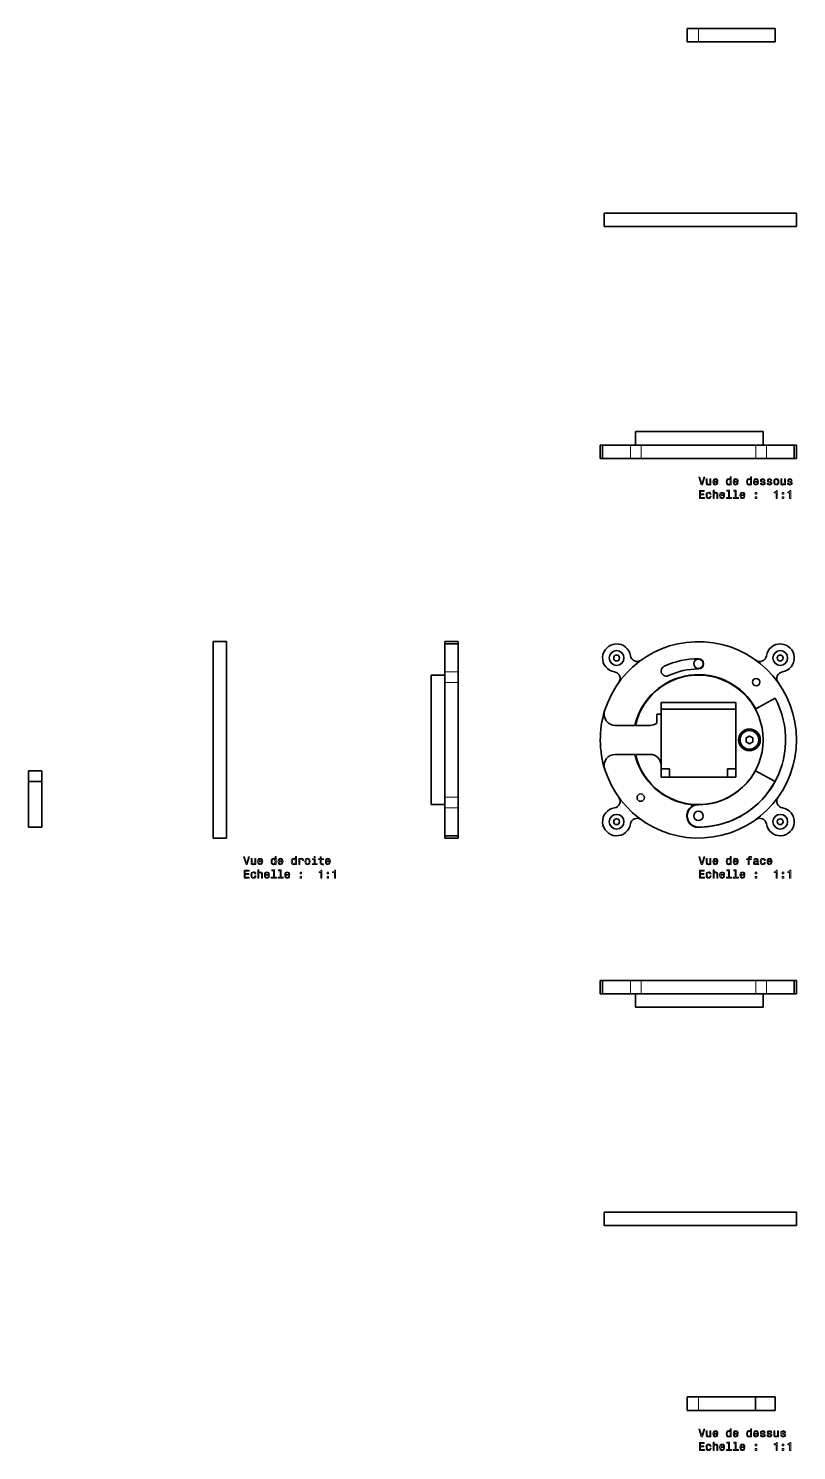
# Model space of a CAD drawing. Extents: x 294 to 980, y 102 to 739.
# Drawn here: x 294 to 638, y 102 to 739 of the extents above; entities that cross this region are included whole.
import ezdxf

# ---------------------------------------------------------------- set-up
doc = ezdxf.new("R2010")
doc.units = 0

msp = doc.modelspace()

# ---------------------------------------------------------------- linework, layer by layer
at = {"color": 7, "lineweight": 35, "ltscale": 0.125}
for p, q in [((594.5, 739.19), (589.5, 739.19)), ((594.5, 733.19), (589.5, 733.19)), ((589.5, 126.13), (594.5, 126.13)), ((589.5, 120.13), (594.5, 120.13))]:
    msp.add_line(p, q, dxfattribs=at)
at = {"color": 7, "lineweight": 35, "ltscale": 0.15}
for p, q in [((589.5, 733.19), (589.5, 739.19)), ((628.83, 733.19), (628.83, 739.19)), ((552.23, 650.43), (552.23, 656.43)), ((638.5, 650.43), (638.5, 656.43)), ((566.22, 552.58), (566.22, 558.58)), ((623.51, 552.58), (623.51, 558.58)), ((550.5, 546.58), (550.5, 552.58)), ((551.53, 552.58), (551.53, 546.58)), ((637.47, 552.58), (637.47, 546.58)), ((638.5, 546.58), (638.5, 552.58)), ((382.89, 464.5), (376.89, 464.5)), ((486.74, 464.5), (480.74, 464.5)), ((480.74, 463.47), (486.74, 463.47)), ((480.74, 449.51), (474.74, 449.51)), ((300.13, 406.63), (294.13, 406.63)), ((300.13, 401.86), (294.13, 401.86)), ((480.74, 391.49), (474.74, 391.49)), ((300.13, 381.44), (294.13, 381.44)), ((382.89, 376.5), (376.89, 376.5)), ((480.74, 377.53), (486.74, 377.53)), ((486.74, 376.5), (480.74, 376.5)), ((550.5, 312.74), (550.5, 306.74)), ((551.53, 306.74), (551.53, 312.74)), ((637.47, 306.74), (637.47, 312.74)), ((638.5, 312.74), (638.5, 306.74)), ((566.22, 306.74), (566.22, 300.74)), ((566.22, 306.74), (566.22, 300.74)), ((623.51, 306.74), (623.51, 300.74)), ((552.23, 208.89), (552.23, 202.89)), ((552.23, 208.89), (552.23, 202.89)), ((638.5, 208.89), (638.5, 202.89)), ((589.5, 126.13), (589.5, 120.13)), ((620.04, 126.13), (620.04, 120.13)), ((628.83, 126.13), (628.83, 120.13))]:
    msp.add_line(p, q, dxfattribs=at)
at = {"color": 7, "lineweight": 35}
for p, q in [((628.83, 739.19), (594.5, 739.19)), ((628.83, 733.19), (594.5, 733.19)), ((638.5, 656.43), (552.46, 656.43)), ((638.5, 650.43), (552.46, 650.43)), ((623.51, 558.58), (566.22, 558.58)), ((620.23, 552.58), (568.77, 552.58)), ((620.23, 546.58), (568.77, 546.58)), ((376.89, 464.5), (376.89, 420.5)), ((382.89, 464.5), (382.89, 420.5)), ((474.74, 449.51), (474.74, 420.5)), ((480.74, 449.51), (480.74, 420.5)), ((480.74, 446.23), (480.74, 420.5)), ((486.74, 446.23), (486.74, 420.5)), ((577.8, 437.2), (611.2, 437.2)), ((577.8, 434.2), (611.2, 434.2)), ((611.2, 403.8), (611.2, 437.2)), ((611.2, 407.5), (611.2, 434.2)), ((577.8, 432), (577.8, 409.01)), ((376.89, 420.5), (376.89, 376.5)), ((382.89, 420.5), (382.89, 376.5)), ((474.74, 420.5), (474.74, 391.49)), ((480.74, 420.5), (480.74, 394.77)), ((480.74, 420.5), (480.74, 391.49)), ((486.74, 420.5), (486.74, 394.77)), ((294.13, 401.86), (294.13, 381.44)), ((300.13, 401.86), (300.13, 381.44)), ((611.2, 403.8), (577.8, 403.8)), ((568.77, 312.74), (620.23, 312.74)), ((566.22, 306.74), (623.51, 306.74)), ((568.77, 306.74), (620.23, 306.74)), ((566.22, 300.74), (623.51, 300.74)), ((552.46, 208.89), (638.5, 208.89)), ((552.46, 202.89), (638.5, 202.89)), ((593.23, 202.89), (633.61, 202.89)), ((594.5, 126.13), (620.04, 126.13)), ((594.5, 120.13), (620.04, 120.13))]:
    msp.add_line(p, q, dxfattribs=at)
at = {"color": 7, "lineweight": 13, "ltscale": 0.15}
for p, q in [((594.5, 733.19), (594.5, 739.19)), ((552.46, 650.43), (552.46, 656.43)), ((564.05, 546.58), (564.05, 552.58)), ((568.77, 546.58), (568.77, 552.58)), ((620.23, 552.58), (620.23, 546.58)), ((624.95, 552.58), (624.95, 546.58)), ((486.74, 450.95), (480.74, 450.95)), ((486.74, 446.23), (480.74, 446.23)), ((486.74, 394.77), (480.74, 394.77)), ((486.74, 390.05), (480.74, 390.05)), ((564.05, 306.74), (564.05, 312.74)), ((568.77, 306.74), (568.77, 312.74)), ((620.23, 312.74), (620.23, 306.74)), ((624.95, 312.74), (624.95, 306.74)), ((552.46, 208.89), (552.46, 202.89)), ((594.5, 126.13), (594.5, 120.13))]:
    msp.add_line(p, q, dxfattribs=at)
at = {"color": 7, "lineweight": 35, "ltscale": 0.005557}
for p, q in [((552.46, 656.43), (552.23, 656.43)), ((552.46, 650.43), (552.23, 650.43)), ((552.23, 208.89), (552.46, 208.89)), ((552.23, 202.89), (552.46, 202.89))]:
    msp.add_line(p, q, dxfattribs=at)
at = {"color": 7, "lineweight": 35, "ltscale": 0.051671}
msp.add_line((591.37, 656.43), (589.3, 656.43), dxfattribs=at)
at = {"color": 7, "lineweight": 35, "ltscale": 0.004968}
msp.add_line((591.57, 656.43), (591.37, 656.43), dxfattribs=at)
at = {"color": 7, "lineweight": 35, "ltscale": 0.025726}
for p, q in [((551.53, 552.58), (550.5, 552.58)), ((486.74, 377.53), (486.74, 376.5)), ((637.47, 312.74), (638.5, 312.74))]:
    msp.add_line(p, q, dxfattribs=at)
at = {"color": 7, "lineweight": 35, "ltscale": 0.313062}
for p, q in [((564.05, 552.58), (551.53, 552.58)), ((637.47, 552.58), (624.95, 552.58)), ((551.53, 546.58), (564.05, 546.58)), ((624.95, 546.58), (637.47, 546.58)), ((480.74, 463.47), (480.74, 450.95)), ((486.74, 450.95), (486.74, 463.47)), ((480.74, 390.05), (480.74, 377.53)), ((486.74, 377.53), (486.74, 390.05)), ((564.05, 312.74), (551.53, 312.74)), ((637.47, 312.74), (624.95, 312.74)), ((551.53, 306.74), (564.05, 306.74)), ((624.95, 306.74), (637.47, 306.74))]:
    msp.add_line(p, q, dxfattribs=at)
at = {"color": 7, "lineweight": 35, "ltscale": 0.117937}
for p, q in [((568.77, 552.58), (564.05, 552.58)), ((624.95, 552.58), (620.23, 552.58)), ((568.77, 546.58), (564.05, 546.58)), ((624.95, 546.58), (620.23, 546.58)), ((480.74, 450.95), (480.74, 446.23)), ((486.74, 450.95), (486.74, 446.23)), ((480.74, 394.77), (480.74, 390.05)), ((486.74, 394.77), (486.74, 390.05)), ((564.05, 312.74), (568.77, 312.74)), ((620.23, 312.74), (624.95, 312.74)), ((564.05, 306.74), (568.77, 306.74)), ((620.23, 306.74), (624.95, 306.74))]:
    msp.add_line(p, q, dxfattribs=at)
at = {"color": 7, "lineweight": 35, "ltscale": 0.025702}
for p, q in [((638.5, 552.58), (637.47, 552.58)), ((638.5, 546.58), (637.47, 546.58)), ((480.74, 464.5), (480.74, 463.47)), ((486.74, 464.5), (486.74, 463.47)), ((550.5, 312.74), (551.53, 312.74)), ((550.5, 306.74), (551.53, 306.74))]:
    msp.add_line(p, q, dxfattribs=at)
at = {"color": 7, "lineweight": 35, "ltscale": 0.030038}
for p, q in [((551.7, 546.58), (550.5, 546.58)), ((480.74, 377.7), (480.74, 376.5)), ((637.3, 306.74), (638.5, 306.74))]:
    msp.add_line(p, q, dxfattribs=at)
at = {"color": 7, "lineweight": 35, "ltscale": 0.118097}
msp.add_line((376.89, 434.44), (376.89, 439.16), dxfattribs=at)
at = {"color": 7, "lineweight": 35, "ltscale": 0.13}
for p, q in [((577.8, 437.2), (577.8, 432)), ((577.8, 409), (577.8, 403.8))]:
    msp.add_line(p, q, dxfattribs=at)
at = {"color": 7, "lineweight": 35, "ltscale": 0.247501}
msp.add_line((620.17, 434.44), (628.87, 439.16), dxfattribs=at)
at = {"color": 7, "lineweight": 35, "ltscale": 0.219635}
for p, q in [((566.02, 427), (557.23, 427)), ((566.02, 414), (557.23, 414))]:
    msp.add_line(p, q, dxfattribs=at)
at = {"color": 7, "lineweight": 35, "ltscale": 0.164384}
for p, q in [((572.8, 427), (566.22, 427)), ((572.8, 414), (566.22, 414))]:
    msp.add_line(p, q, dxfattribs=at)
at = {"color": 7, "lineweight": 35, "ltscale": 0.05}
msp.add_line((575.8, 432), (577.8, 432), dxfattribs=at)
at = {"color": 7, "lineweight": 35, "ltscale": 0.1}
msp.add_line((575.8, 432), (575.8, 428), dxfattribs=at)
at = {"color": 7, "lineweight": 13, "ltscale": 0.041858}
for p, q in [((615.81, 421.34), (615.81, 419.66)), ((618.86, 421.42), (617.41, 422.26)), ((618.91, 419.66), (618.91, 421.34)), ((617.41, 418.74), (618.86, 419.58))]:
    msp.add_line(p, q, dxfattribs=at)
at = {"color": 7, "lineweight": 13, "ltscale": 0.001251}
for p, q in [((615.81, 421.34), (615.86, 421.34)), ((615.81, 419.66), (615.86, 419.66))]:
    msp.add_line(p, q, dxfattribs=at)
at = {"color": 7, "lineweight": 13, "ltscale": 0.041857}
for p, q in [((617.31, 422.26), (615.86, 421.42)), ((615.86, 419.58), (617.31, 418.74))]:
    msp.add_line(p, q, dxfattribs=at)
at = {"color": 7, "lineweight": 13, "ltscale": 0.001249}
msp.add_line((615.86, 421.42), (615.88, 421.38), dxfattribs=at)
at = {"color": 7, "lineweight": 35, "ltscale": 0.041858}
for p, q in [((615.86, 421.34), (615.86, 419.66)), ((617.33, 422.22), (615.88, 421.38)), ((618.83, 421.38), (617.38, 422.22)), ((618.86, 419.66), (618.86, 421.34)), ((615.88, 419.62), (617.33, 418.78)), ((617.38, 418.78), (618.83, 419.62))]:
    msp.add_line(p, q, dxfattribs=at)
at = {"color": 7, "lineweight": 13, "ltscale": 0.00125}
for p, q in [((617.31, 422.26), (617.33, 422.22)), ((617.41, 422.26), (617.38, 422.22)), ((618.86, 421.42), (618.83, 421.38)), ((618.91, 421.34), (618.86, 421.34)), ((615.86, 419.58), (615.88, 419.62)), ((617.31, 418.74), (617.33, 418.78)), ((617.41, 418.74), (617.38, 418.78)), ((618.86, 419.58), (618.83, 419.62)), ((618.91, 419.66), (618.86, 419.66))]:
    msp.add_line(p, q, dxfattribs=at)
at = {"color": 7, "lineweight": 13, "ltscale": 0.001138}
for p, q in [((618.83, 421.3), (618.83, 421.35)), ((615.88, 419.7), (615.88, 419.65))]:
    msp.add_line(p, q, dxfattribs=at)
at = {"color": 7, "lineweight": 35, "ltscale": 0.119289}
for p, q in [((294.13, 406.63), (294.13, 401.86)), ((300.13, 406.63), (300.13, 401.86))]:
    msp.add_line(p, q, dxfattribs=at)
at = {"color": 7, "lineweight": 35, "ltscale": 0.0925}
for p, q in [((581.5, 407.5), (577.8, 407.5)), ((581.5, 407.5), (581.5, 403.8)), ((611.2, 407.5), (607.5, 407.5)), ((607.5, 407.5), (607.5, 403.8))]:
    msp.add_line(p, q, dxfattribs=at)
at = {"color": 7, "lineweight": 35, "ltscale": 0.249999}
msp.add_line((620.04, 406.63), (628.83, 401.86), dxfattribs=at)
at = {"color": 7, "lineweight": 35, "ltscale": 0.000515747}
msp.add_line((376.89, 381.41), (376.89, 381.39), dxfattribs=at)
at = {"color": 7, "lineweight": 35, "ltscale": 0.219704}
for p, q in [((620.04, 126.13), (628.83, 126.13)), ((620.04, 120.13), (628.83, 120.13))]:
    msp.add_line(p, q, dxfattribs=at)
at = {"color": 7, "lineweight": 13}
for points in [[(596.9, 538.23), (596.02, 535.25), (595.12, 538.23), (594.64, 538.23), (595.77, 534.72), (596.27, 534.72), (597.37, 538.23)], [(600.1, 537.43), (599.65, 537.43), (599.65, 535.87), (599.6, 535.5), (599.46, 535.24), (599.23, 535.08), (598.93, 535.03), (598.7, 535.07), (598.54, 535.19), (598.46, 535.4), (598.44, 535.69), (598.44, 537.43), (597.99, 537.43), (597.99, 535.65), (598.01, 535.29), (598.11, 534.99), (598.4, 534.72), (598.87, 534.63), (599.12, 534.66), (599.34, 534.75), (599.52, 534.91), (599.67, 535.14), (599.67, 534.72), (600.1, 534.72)], [(601.43, 535.95), (603.21, 535.95), (603.21, 536.15), (603.13, 536.73), (602.91, 537.17), (602.56, 537.43), (602.09, 537.53), (601.63, 537.43), (601.28, 537.14), (601.05, 536.68), (600.97, 536.08), (601.05, 535.46), (601.27, 535), (601.62, 534.72), (602.07, 534.63), (602.47, 534.69), (602.79, 534.86), (603.03, 535.14), (603.16, 535.5), (602.73, 535.5), (602.63, 535.3), (602.5, 535.15), (602.13, 535.02), (601.84, 535.08), (601.63, 535.26), (601.48, 535.54), (601.43, 535.93)], [(601.43, 536.32), (601.49, 536.67), (601.63, 536.93), (601.83, 537.08), (602.11, 537.14), (602.37, 537.08), (602.58, 536.93), (602.71, 536.67), (602.75, 536.32)], [(608.78, 535.14), (608.78, 534.72), (609.23, 534.72), (609.23, 538.34), (608.79, 538.34), (608.79, 537.02), (608.45, 537.4), (608.24, 537.49), (608.01, 537.53), (607.58, 537.43), (607.24, 537.14), (607.03, 536.69), (606.95, 536.08), (607.03, 535.47), (607.24, 535.01), (607.58, 534.72), (608.01, 534.63), (608.24, 534.66), (608.45, 534.75)], [(608.08, 537.13), (608.37, 537.06), (608.6, 536.86), (608.73, 536.53), (608.78, 536.08), (608.73, 535.62), (608.6, 535.29), (608.37, 535.09), (608.08, 535.02), (607.8, 535.09), (607.59, 535.29), (607.45, 535.62), (607.41, 536.08), (607.45, 536.53), (607.59, 536.86), (607.8, 537.06)], [(610.54, 535.95), (612.32, 535.95), (612.32, 536.15), (612.24, 536.73), (612.02, 537.17), (611.67, 537.43), (611.2, 537.53), (610.74, 537.43), (610.39, 537.14), (610.16, 536.68), (610.08, 536.08), (610.15, 535.46), (610.38, 535), (610.73, 534.72), (611.18, 534.63), (611.58, 534.69), (611.9, 534.86), (612.14, 535.14), (612.27, 535.5), (611.83, 535.5), (611.74, 535.3), (611.61, 535.15), (611.24, 535.02), (610.95, 535.08), (610.73, 535.26), (610.59, 535.54), (610.54, 535.93)], [(610.54, 536.32), (610.6, 536.67), (610.73, 536.93), (610.94, 537.08), (611.21, 537.14), (611.48, 537.08), (611.69, 536.93), (611.81, 536.67), (611.86, 536.32)], [(617.89, 535.14), (617.89, 534.72), (618.33, 534.72), (618.33, 538.34), (617.9, 538.34), (617.9, 537.02), (617.56, 537.4), (617.35, 537.49), (617.11, 537.53), (616.69, 537.43), (616.35, 537.14), (616.14, 536.69), (616.06, 536.08), (616.14, 535.47), (616.35, 535.01), (616.69, 534.72), (617.11, 534.63), (617.35, 534.66), (617.56, 534.75)], [(617.19, 537.13), (617.48, 537.06), (617.7, 536.86), (617.84, 536.53), (617.89, 536.08), (617.84, 535.62), (617.7, 535.29), (617.48, 535.09), (617.19, 535.02), (616.91, 535.09), (616.7, 535.29), (616.56, 535.62), (616.51, 536.08), (616.56, 536.53), (616.7, 536.86), (616.91, 537.06)], [(619.65, 535.95), (621.43, 535.95), (621.43, 536.15), (621.35, 536.73), (621.13, 537.17), (620.78, 537.43), (620.31, 537.53), (619.85, 537.43), (619.49, 537.14), (619.27, 536.68), (619.19, 536.08), (619.26, 535.46), (619.49, 535), (619.84, 534.72), (620.29, 534.63), (620.68, 534.69), (621.01, 534.86), (621.24, 535.14), (621.38, 535.5), (620.94, 535.5), (620.85, 535.3), (620.72, 535.15), (620.35, 535.02), (620.06, 535.08), (619.84, 535.26), (619.7, 535.54), (619.65, 535.93)], [(619.65, 536.32), (619.71, 536.67), (619.84, 536.93), (620.05, 537.08), (620.32, 537.14), (620.59, 537.08), (620.8, 536.93), (620.92, 536.67), (620.97, 536.32)], [(623.62, 536.3), (623.2, 536.4), (622.88, 536.52), (622.77, 536.75), (622.8, 536.92), (622.91, 537.04), (623.08, 537.12), (623.33, 537.15), (623.56, 537.12), (623.75, 537.03), (623.87, 536.89), (623.92, 536.71), (624.36, 536.71), (624.36, 536.72), (624.28, 537.05), (624.07, 537.3), (623.75, 537.47), (623.33, 537.53), (622.9, 537.47), (622.59, 537.3), (622.39, 537.05), (622.33, 536.74), (622.37, 536.44), (622.52, 536.23), (622.75, 536.07), (623.09, 535.97), (623.58, 535.85), (623.88, 535.72), (623.96, 535.62), (623.99, 535.47), (623.95, 535.28), (623.83, 535.14), (623.63, 535.05), (623.37, 535.02), (623.09, 535.05), (622.89, 535.16), (622.75, 535.33), (622.7, 535.56), (622.27, 535.56), (622.34, 535.16), (622.55, 534.87), (622.87, 534.69), (623.33, 534.63), (623.8, 534.69), (624.15, 534.87), (624.36, 535.15), (624.44, 535.52), (624.38, 535.84), (624.22, 536.05), (623.97, 536.19)], [(626.66, 536.3), (626.23, 536.4), (625.91, 536.52), (625.81, 536.75), (625.84, 536.92), (625.94, 537.04), (626.12, 537.12), (626.36, 537.15), (626.6, 537.12), (626.79, 537.03), (626.91, 536.89), (626.96, 536.71), (627.39, 536.71), (627.39, 536.72), (627.32, 537.05), (627.11, 537.3), (626.79, 537.47), (626.36, 537.53), (625.93, 537.47), (625.62, 537.3), (625.43, 537.05), (625.36, 536.74), (625.41, 536.44), (625.55, 536.23), (625.78, 536.07), (626.12, 535.97), (626.62, 535.85), (626.92, 535.72), (627, 535.62), (627.03, 535.47), (626.98, 535.28), (626.86, 535.14), (626.67, 535.05), (626.4, 535.02), (626.13, 535.05), (625.92, 535.16), (625.79, 535.33), (625.73, 535.56), (625.3, 535.56), (625.37, 535.16), (625.58, 534.87), (625.91, 534.69), (626.36, 534.63), (626.84, 534.69), (627.19, 534.87), (627.4, 535.15), (627.47, 535.52), (627.42, 535.84), (627.26, 536.05), (627, 536.19)], [(628.24, 536.07), (628.32, 535.46), (628.55, 535), (628.92, 534.72), (629.41, 534.63), (629.9, 534.72), (630.27, 535), (630.5, 535.45), (630.59, 536.07), (630.5, 536.69), (630.27, 537.15), (629.9, 537.43), (629.41, 537.53), (628.92, 537.43), (628.55, 537.14), (628.32, 536.69)], [(628.69, 536.08), (628.74, 536.53), (628.88, 536.86), (629.11, 537.06), (629.41, 537.13), (629.72, 537.06), (629.94, 536.87), (630.09, 536.53), (630.14, 536.08), (630.09, 535.62), (629.94, 535.29), (629.72, 535.09), (629.41, 535.02), (629.11, 535.09), (628.88, 535.29), (628.74, 535.62)], [(633.49, 537.43), (633.05, 537.43), (633.05, 535.87), (633, 535.5), (632.85, 535.24), (632.63, 535.08), (632.33, 535.03), (632.09, 535.07), (631.94, 535.19), (631.86, 535.4), (631.84, 535.69), (631.84, 537.43), (631.39, 537.43), (631.39, 535.65), (631.41, 535.29), (631.5, 534.99), (631.79, 534.72), (632.26, 534.63), (632.52, 534.66), (632.73, 534.75), (632.92, 534.91), (633.07, 535.14), (633.07, 534.72), (633.49, 534.72)], [(635.77, 536.3), (635.34, 536.4), (635.02, 536.52), (634.92, 536.75), (634.95, 536.92), (635.05, 537.04), (635.22, 537.12), (635.47, 537.15), (635.71, 537.12), (635.89, 537.03), (636.02, 536.89), (636.07, 536.71), (636.5, 536.71), (636.5, 536.72), (636.42, 537.05), (636.22, 537.3), (635.89, 537.47), (635.47, 537.53), (635.04, 537.47), (634.73, 537.3), (634.53, 537.05), (634.47, 536.74), (634.52, 536.44), (634.66, 536.23), (634.89, 536.07), (635.23, 535.97), (635.72, 535.85), (636.03, 535.72), (636.11, 535.62), (636.14, 535.47), (636.09, 535.28), (635.97, 535.14), (635.77, 535.05), (635.51, 535.02), (635.23, 535.05), (635.03, 535.16), (634.9, 535.33), (634.84, 535.56), (634.41, 535.56), (634.48, 535.16), (634.69, 534.87), (635.02, 534.69), (635.47, 534.63), (635.95, 534.69), (636.29, 534.87), (636.51, 535.15), (636.58, 535.52), (636.53, 535.84), (636.37, 536.05), (636.11, 536.19)], [(594.96, 528.68), (597.18, 528.68), (597.18, 529.1), (595.42, 529.1), (595.42, 530.28), (596.99, 530.28), (596.99, 530.7), (595.42, 530.7), (595.42, 531.75), (597.14, 531.75), (597.14, 532.18), (594.96, 532.18)], [(599.73, 530.49), (600.17, 530.49), (600.08, 530.89), (599.87, 531.21), (599.53, 531.4), (599.09, 531.48), (598.61, 531.38), (598.24, 531.1), (598.01, 530.64), (597.92, 530.02), (598, 529.41), (598.23, 528.96), (598.59, 528.68), (599.07, 528.58), (599.51, 528.66), (599.85, 528.87), (600.08, 529.2), (600.18, 529.64), (599.76, 529.64), (599.68, 529.36), (599.54, 529.15), (599.34, 529.02), (599.09, 528.98), (598.78, 529.04), (598.56, 529.25), (598.42, 529.57), (598.38, 530.04), (598.42, 530.49), (598.56, 530.82), (598.79, 531.02), (599.09, 531.09), (599.35, 531.05), (599.55, 530.93), (599.68, 530.74)], [(601.05, 528.68), (601.49, 528.68), (601.49, 530.24), (601.54, 530.6), (601.68, 530.86), (601.91, 531.02), (602.21, 531.08), (602.45, 531.03), (602.6, 530.89), (602.68, 530.67), (602.71, 530.36), (602.71, 528.68), (603.15, 528.68), (603.15, 530.46), (603.13, 530.81), (603.04, 531.11), (602.74, 531.38), (602.28, 531.48), (602.02, 531.44), (601.81, 531.35), (601.63, 531.2), (601.49, 530.99), (601.49, 532.3), (601.05, 532.3)], [(604.47, 529.9), (606.25, 529.9), (606.25, 530.11), (606.17, 530.69), (605.95, 531.12), (605.6, 531.38), (605.13, 531.48), (604.67, 531.38), (604.31, 531.1), (604.09, 530.64), (604.01, 530.03), (604.08, 529.41), (604.31, 528.96), (604.66, 528.68), (605.11, 528.58), (605.5, 528.65), (605.83, 528.82), (606.06, 529.09), (606.2, 529.45), (605.76, 529.45), (605.67, 529.25), (605.54, 529.1), (605.17, 528.98), (604.88, 529.03), (604.66, 529.21), (604.52, 529.5), (604.47, 529.89)], [(604.47, 530.27), (604.53, 530.62), (604.66, 530.88), (604.87, 531.04), (605.14, 531.09), (605.41, 531.04), (605.62, 530.88), (605.74, 530.62), (605.79, 530.27)], [(608, 531.92), (608, 529.05), (607.09, 529.05), (607.09, 528.68), (609.35, 528.68), (609.35, 529.05), (608.44, 529.05), (608.44, 532.3), (607.3, 532.3), (607.3, 531.92)], [(611.04, 531.92), (611.04, 529.05), (610.12, 529.05), (610.12, 528.68), (612.39, 528.68), (612.39, 529.05), (611.48, 529.05), (611.48, 532.3), (610.34, 532.3), (610.34, 531.92)], [(613.58, 529.9), (615.35, 529.9), (615.36, 530.11), (615.28, 530.69), (615.06, 531.12), (614.7, 531.38), (614.23, 531.48), (613.78, 531.38), (613.42, 531.1), (613.2, 530.64), (613.11, 530.03), (613.19, 529.41), (613.42, 528.96), (613.77, 528.68), (614.22, 528.58), (614.61, 528.65), (614.94, 528.82), (615.17, 529.09), (615.31, 529.45), (614.87, 529.45), (614.78, 529.25), (614.65, 529.1), (614.27, 528.98), (613.99, 529.03), (613.77, 529.21), (613.63, 529.5), (613.58, 529.89)], [(613.58, 530.27), (613.63, 530.62), (613.77, 530.88), (613.98, 531.04), (614.25, 531.09), (614.52, 531.04), (614.72, 530.88), (614.85, 530.62), (614.89, 530.27)], [(619.96, 530.63), (620.65, 530.63), (620.65, 531.38), (619.96, 531.38)], [(619.96, 528.68), (620.65, 528.68), (620.65, 529.43), (619.96, 529.43)], [(629.32, 528.68), (629.78, 528.68), (629.78, 532.2), (629.44, 532.2), (629.35, 531.89), (629.17, 531.69), (628.89, 531.57), (628.51, 531.52), (628.51, 531.17), (629.32, 531.17)], [(632.1, 530.63), (632.8, 530.63), (632.8, 531.38), (632.1, 531.38)], [(632.1, 528.68), (632.8, 528.68), (632.8, 529.43), (632.1, 529.43)], [(635.4, 528.68), (635.85, 528.68), (635.85, 532.2), (635.51, 532.2), (635.42, 531.89), (635.24, 531.69), (634.96, 531.57), (634.58, 531.52), (634.58, 531.17), (635.4, 531.17)], [(392.83, 368.15), (391.95, 365.17), (391.05, 368.15), (390.57, 368.15), (391.7, 364.64), (392.2, 364.64), (393.31, 368.15)], [(396.03, 367.35), (395.59, 367.35), (395.59, 365.79), (395.54, 365.43), (395.39, 365.16), (395.16, 365), (394.87, 364.95), (394.63, 364.99), (394.48, 365.11), (394.39, 365.32), (394.37, 365.61), (394.37, 367.35), (393.93, 367.35), (393.93, 365.57), (393.94, 365.21), (394.04, 364.92), (394.33, 364.64), (394.8, 364.55), (395.05, 364.58), (395.27, 364.67), (395.46, 364.83), (395.61, 365.06), (395.61, 364.64), (396.03, 364.64)], [(397.37, 365.87), (399.14, 365.87), (399.15, 366.08), (399.07, 366.66), (398.85, 367.09), (398.49, 367.35), (398.02, 367.45), (397.56, 367.35), (397.21, 367.06), (396.98, 366.61), (396.9, 366), (396.98, 365.38), (397.21, 364.93), (397.55, 364.64), (398.01, 364.55), (398.4, 364.61), (398.72, 364.78), (398.96, 365.06), (399.1, 365.42), (398.66, 365.42), (398.57, 365.22), (398.44, 365.07), (398.06, 364.95), (397.78, 365), (397.56, 365.18), (397.42, 365.47), (397.37, 365.85)], [(397.37, 366.24), (397.42, 366.59), (397.56, 366.85), (397.77, 367), (398.04, 367.06), (398.31, 367), (398.51, 366.85), (398.64, 366.59), (398.68, 366.24)], [(404.72, 365.06), (404.72, 364.64), (405.16, 364.64), (405.16, 368.26), (404.72, 368.26), (404.72, 366.94), (404.38, 367.32), (404.18, 367.41), (403.94, 367.45), (403.51, 367.35), (403.18, 367.06), (402.96, 366.61), (402.88, 366), (402.96, 365.39), (403.18, 364.93), (403.51, 364.64), (403.94, 364.55), (404.18, 364.58), (404.39, 364.67)], [(404.01, 367.05), (404.31, 366.98), (404.53, 366.78), (404.66, 366.45), (404.71, 366), (404.66, 365.54), (404.53, 365.21), (404.31, 365.01), (404.01, 364.95), (403.74, 365.01), (403.53, 365.21), (403.38, 365.55), (403.34, 366), (403.38, 366.45), (403.53, 366.78), (403.74, 366.98)], [(406.48, 365.87), (408.25, 365.87), (408.26, 366.08), (408.18, 366.66), (407.95, 367.09), (407.6, 367.35), (407.13, 367.45), (406.67, 367.35), (406.32, 367.06), (406.09, 366.61), (406.01, 366), (406.09, 365.38), (406.31, 364.93), (406.66, 364.64), (407.12, 364.55), (407.51, 364.61), (407.83, 364.78), (408.07, 365.06), (408.21, 365.42), (407.77, 365.42), (407.68, 365.22), (407.54, 365.07), (407.17, 364.95), (406.88, 365), (406.67, 365.18), (406.53, 365.47), (406.48, 365.85)], [(406.48, 366.24), (406.53, 366.59), (406.67, 366.85), (406.87, 367), (407.15, 367.06), (407.41, 367), (407.62, 366.85), (407.75, 366.59), (407.79, 366.24)], [(413.82, 365.06), (413.82, 364.64), (414.27, 364.64), (414.27, 368.26), (413.83, 368.26), (413.83, 366.94), (413.49, 367.32), (413.28, 367.41), (413.05, 367.45), (412.62, 367.35), (412.29, 367.06), (412.07, 366.61), (411.99, 366), (412.07, 365.39), (412.29, 364.93), (412.62, 364.64), (413.05, 364.55), (413.28, 364.58), (413.5, 364.67)], [(413.12, 367.05), (413.41, 366.98), (413.64, 366.78), (413.77, 366.45), (413.82, 366), (413.77, 365.54), (413.64, 365.21), (413.41, 365.01), (413.12, 364.95), (412.85, 365.01), (412.63, 365.21), (412.49, 365.55), (412.45, 366), (412.49, 366.45), (412.63, 366.78), (412.85, 366.98)], [(415.36, 364.64), (415.81, 364.64), (415.81, 366.19), (415.85, 366.56), (415.99, 366.83), (416.21, 366.99), (416.51, 367.05), (416.73, 367.01), (416.89, 366.91), (417, 366.74), (417.03, 366.51), (417.48, 366.51), (417.42, 366.92), (417.25, 367.21), (416.98, 367.39), (416.6, 367.45), (416.34, 367.41), (416.12, 367.31), (415.92, 367.13), (415.77, 366.9), (415.77, 367.35), (415.36, 367.35)], [(418.1, 365.99), (418.18, 365.38), (418.41, 364.93), (418.78, 364.64), (419.28, 364.55), (419.76, 364.64), (420.13, 364.92), (420.36, 365.37), (420.45, 365.99), (420.36, 366.61), (420.13, 367.07), (419.76, 367.35), (419.28, 367.45), (418.78, 367.35), (418.41, 367.06), (418.18, 366.61)], [(418.55, 366), (418.6, 366.45), (418.74, 366.78), (418.97, 366.98), (419.28, 367.05), (419.58, 366.98), (419.8, 366.79), (419.95, 366.45), (420, 366), (419.95, 365.54), (419.8, 365.21), (419.58, 365.01), (419.28, 364.94), (418.97, 365.01), (418.74, 365.21), (418.6, 365.54)], [(422.62, 365.02), (422.62, 367.26), (421.48, 367.26), (421.48, 366.88), (422.18, 366.88), (422.18, 365.02), (421.27, 365.02), (421.27, 364.64), (423.54, 364.64), (423.54, 365.02)], [(422.64, 368.26), (422.17, 368.26), (422.17, 367.76), (422.64, 367.76)], [(424.9, 366.88), (424.9, 365.53), (424.93, 365.09), (425.07, 364.78), (425.35, 364.61), (425.83, 364.55), (426.36, 364.57), (426.36, 364.96), (425.97, 364.93), (425.62, 364.97), (425.44, 365.09), (425.36, 365.3), (425.34, 365.6), (425.34, 366.88), (426.36, 366.88), (426.36, 367.26), (425.34, 367.26), (425.34, 368.05), (424.9, 368.05), (424.9, 367.26), (424.13, 367.26), (424.13, 366.88)], [(427.73, 365.87), (429.5, 365.87), (429.51, 366.08), (429.43, 366.66), (429.21, 367.09), (428.85, 367.35), (428.38, 367.45), (427.92, 367.35), (427.57, 367.06), (427.34, 366.61), (427.26, 366), (427.34, 365.38), (427.57, 364.93), (427.91, 364.64), (428.37, 364.55), (428.76, 364.61), (429.08, 364.78), (429.32, 365.06), (429.46, 365.42), (429.02, 365.42), (428.93, 365.22), (428.8, 365.07), (428.42, 364.95), (428.14, 365), (427.92, 365.18), (427.78, 365.47), (427.73, 365.85)], [(427.73, 366.24), (427.78, 366.59), (427.92, 366.85), (428.13, 367), (428.4, 367.06), (428.67, 367), (428.87, 366.85), (429, 366.59), (429.04, 366.24)], [(596.9, 368.15), (596.02, 365.17), (595.12, 368.15), (594.64, 368.15), (595.77, 364.64), (596.27, 364.64), (597.37, 368.15)], [(600.1, 367.35), (599.65, 367.35), (599.65, 365.79), (599.6, 365.43), (599.46, 365.16), (599.23, 365), (598.93, 364.95), (598.7, 364.99), (598.54, 365.11), (598.46, 365.32), (598.44, 365.61), (598.44, 367.35), (597.99, 367.35), (597.99, 365.57), (598.01, 365.21), (598.11, 364.92), (598.4, 364.64), (598.87, 364.55), (599.12, 364.58), (599.34, 364.67), (599.52, 364.83), (599.67, 365.06), (599.67, 364.64), (600.1, 364.64)], [(601.43, 365.87), (603.21, 365.87), (603.21, 366.08), (603.13, 366.66), (602.91, 367.09), (602.56, 367.35), (602.09, 367.45), (601.63, 367.35), (601.28, 367.06), (601.05, 366.61), (600.97, 366), (601.05, 365.38), (601.27, 364.93), (601.62, 364.64), (602.07, 364.55), (602.47, 364.61), (602.79, 364.78), (603.03, 365.06), (603.16, 365.42), (602.73, 365.42), (602.63, 365.22), (602.5, 365.07), (602.13, 364.95), (601.84, 365), (601.63, 365.18), (601.48, 365.47), (601.43, 365.85)], [(601.43, 366.24), (601.49, 366.59), (601.63, 366.85), (601.83, 367), (602.11, 367.06), (602.37, 367), (602.58, 366.85), (602.71, 366.59), (602.75, 366.24)], [(608.78, 365.06), (608.78, 364.64), (609.23, 364.64), (609.23, 368.26), (608.79, 368.26), (608.79, 366.94), (608.45, 367.32), (608.24, 367.41), (608.01, 367.45), (607.58, 367.35), (607.24, 367.06), (607.03, 366.61), (606.95, 366), (607.03, 365.39), (607.24, 364.93), (607.58, 364.64), (608.01, 364.55), (608.24, 364.58), (608.45, 364.67)], [(608.08, 367.05), (608.37, 366.98), (608.6, 366.78), (608.73, 366.45), (608.78, 366), (608.73, 365.54), (608.6, 365.21), (608.37, 365.01), (608.08, 364.95), (607.8, 365.01), (607.59, 365.21), (607.45, 365.55), (607.41, 366), (607.45, 366.45), (607.59, 366.78), (607.8, 366.98)], [(610.54, 365.87), (612.32, 365.87), (612.32, 366.08), (612.24, 366.66), (612.02, 367.09), (611.67, 367.35), (611.2, 367.45), (610.74, 367.35), (610.39, 367.06), (610.16, 366.61), (610.08, 366), (610.15, 365.38), (610.38, 364.93), (610.73, 364.64), (611.18, 364.55), (611.58, 364.61), (611.9, 364.78), (612.14, 365.06), (612.27, 365.42), (611.83, 365.42), (611.74, 365.22), (611.61, 365.07), (611.24, 364.95), (610.95, 365), (610.73, 365.18), (610.59, 365.47), (610.54, 365.85)], [(610.54, 366.24), (610.6, 366.59), (610.73, 366.85), (610.94, 367), (611.21, 367.06), (611.48, 367), (611.69, 366.85), (611.81, 366.59), (611.86, 366.24)], [(616.84, 366.88), (616.84, 364.64), (617.29, 364.64), (617.29, 366.88), (618.29, 366.88), (618.29, 367.26), (617.29, 367.26), (617.29, 367.43), (617.32, 367.63), (617.44, 367.77), (617.63, 367.85), (617.92, 367.88), (618.29, 367.86), (618.29, 368.24), (617.81, 368.26), (617.38, 368.22), (617.08, 368.08), (616.9, 367.85), (616.84, 367.51), (616.84, 367.26), (616.03, 367.26), (616.03, 366.88)], [(620.87, 365), (620.87, 364.98), (620.9, 364.81), (620.97, 364.69), (621.29, 364.59), (621.54, 364.63), (621.54, 364.98), (621.43, 364.96), (621.29, 365.03), (621.26, 365.23), (621.26, 366.63), (621.2, 366.99), (621.03, 367.24), (620.72, 367.39), (620.29, 367.45), (619.86, 367.39), (619.55, 367.22), (619.35, 366.95), (619.29, 366.6), (619.29, 366.56), (619.69, 366.56), (619.72, 366.78), (619.83, 366.93), (620.01, 367.02), (620.27, 367.05), (620.52, 367.03), (620.69, 366.95), (620.8, 366.82), (620.84, 366.64), (620.82, 366.43), (620.73, 366.32), (620.53, 366.27), (620.15, 366.23), (619.72, 366.14), (619.41, 365.98), (619.23, 365.73), (619.18, 365.35), (619.23, 365.02), (619.38, 364.77), (619.64, 364.62), (619.98, 364.56), (620.45, 364.67)], [(620.82, 365.59), (620.76, 365.33), (620.6, 365.13), (620.36, 365), (620.06, 364.95), (619.87, 364.98), (619.73, 365.06), (619.65, 365.2), (619.62, 365.39), (619.64, 365.57), (619.72, 365.7), (620.04, 365.84), (620.45, 365.9), (620.82, 366.02)], [(624.02, 366.45), (624.46, 366.45), (624.37, 366.86), (624.15, 367.18), (623.82, 367.37), (623.38, 367.45), (622.89, 367.35), (622.53, 367.06), (622.29, 366.61), (622.21, 365.99), (622.29, 365.38), (622.52, 364.93), (622.87, 364.64), (623.36, 364.55), (623.8, 364.62), (624.13, 364.84), (624.37, 365.17), (624.47, 365.61), (624.04, 365.61), (623.97, 365.33), (623.83, 365.12), (623.62, 364.99), (623.38, 364.95), (623.07, 365.01), (622.85, 365.21), (622.71, 365.54), (622.67, 366.01), (622.71, 366.46), (622.85, 366.79), (623.08, 366.99), (623.38, 367.06), (623.64, 367.01), (623.84, 366.9), (623.97, 366.71)], [(625.72, 365.87), (627.5, 365.87), (627.5, 366.08), (627.42, 366.66), (627.2, 367.09), (626.85, 367.35), (626.38, 367.45), (625.92, 367.35), (625.57, 367.06), (625.34, 366.61), (625.26, 366), (625.33, 365.38), (625.56, 364.93), (625.91, 364.64), (626.36, 364.55), (626.76, 364.61), (627.08, 364.78), (627.32, 365.06), (627.45, 365.42), (627.01, 365.42), (626.92, 365.22), (626.79, 365.07), (626.42, 364.95), (626.13, 365), (625.91, 365.18), (625.77, 365.47), (625.72, 365.85)], [(625.72, 366.24), (625.78, 366.59), (625.91, 366.85), (626.12, 367), (626.39, 367.06), (626.66, 367), (626.87, 366.85), (626.99, 366.59), (627.04, 366.24)], [(390.89, 358.6), (393.11, 358.6), (393.11, 359.02), (391.36, 359.02), (391.36, 360.21), (392.92, 360.21), (392.92, 360.62), (391.36, 360.62), (391.36, 361.67), (393.07, 361.67), (393.07, 362.1), (390.89, 362.1)], [(395.67, 360.41), (396.11, 360.41), (396.02, 360.81), (395.8, 361.13), (395.46, 361.32), (395.02, 361.4), (394.54, 361.3), (394.17, 361.02), (393.94, 360.56), (393.86, 359.94), (393.93, 359.33), (394.16, 358.88), (394.52, 358.6), (395.01, 358.5), (395.44, 358.58), (395.78, 358.79), (396.01, 359.12), (396.11, 359.56), (395.69, 359.56), (395.61, 359.28), (395.47, 359.07), (395.27, 358.94), (395.02, 358.9), (394.71, 358.96), (394.49, 359.17), (394.36, 359.49), (394.31, 359.96), (394.36, 360.41), (394.5, 360.74), (394.72, 360.94), (395.02, 361.01), (395.28, 360.97), (395.48, 360.85), (395.61, 360.66)], [(396.98, 358.6), (397.42, 358.6), (397.42, 360.16), (397.47, 360.52), (397.61, 360.78), (397.84, 360.94), (398.14, 361), (398.39, 360.95), (398.54, 360.82), (398.61, 360.59), (398.64, 360.29), (398.64, 358.6), (399.08, 358.6), (399.08, 360.38), (399.06, 360.73), (398.97, 361.03), (398.67, 361.3), (398.21, 361.4), (397.96, 361.37), (397.74, 361.27), (397.56, 361.12), (397.42, 360.91), (397.42, 362.22), (396.98, 362.22)], [(400.4, 359.82), (402.18, 359.82), (402.18, 360.03), (402.1, 360.61), (401.88, 361.04), (401.53, 361.3), (401.06, 361.4), (400.6, 361.3), (400.25, 361.02), (400.02, 360.56), (399.94, 359.95), (400.02, 359.33), (400.24, 358.88), (400.59, 358.6), (401.04, 358.5), (401.44, 358.57), (401.76, 358.74), (402, 359.01), (402.13, 359.37), (401.69, 359.37), (401.6, 359.17), (401.47, 359.02), (401.1, 358.9), (400.81, 358.95), (400.6, 359.13), (400.45, 359.42), (400.4, 359.81)], [(400.4, 360.2), (400.46, 360.54), (400.6, 360.8), (400.8, 360.96), (401.07, 361.01), (401.34, 360.96), (401.55, 360.8), (401.67, 360.54), (401.72, 360.2)], [(403.93, 361.84), (403.93, 358.97), (403.02, 358.97), (403.02, 358.6), (405.29, 358.6), (405.29, 358.97), (404.38, 358.97), (404.38, 362.22), (403.24, 362.22), (403.24, 361.84)], [(406.97, 361.84), (406.97, 358.97), (406.06, 358.97), (406.06, 358.6), (408.32, 358.6), (408.32, 358.97), (407.41, 358.97), (407.41, 362.22), (406.27, 362.22), (406.27, 361.84)], [(409.51, 359.82), (411.29, 359.82), (411.29, 360.03), (411.21, 360.61), (410.99, 361.04), (410.64, 361.3), (410.17, 361.4), (409.71, 361.3), (409.36, 361.02), (409.13, 360.56), (409.05, 359.95), (409.12, 359.33), (409.35, 358.88), (409.7, 358.6), (410.15, 358.5), (410.55, 358.57), (410.87, 358.74), (411.11, 359.01), (411.24, 359.37), (410.8, 359.37), (410.71, 359.17), (410.58, 359.02), (410.21, 358.9), (409.92, 358.95), (409.7, 359.13), (409.56, 359.42), (409.51, 359.81)], [(409.51, 360.2), (409.57, 360.54), (409.7, 360.8), (409.91, 360.96), (410.18, 361.01), (410.45, 360.96), (410.66, 360.8), (410.78, 360.54), (410.83, 360.2)], [(415.89, 360.55), (416.59, 360.55), (416.59, 361.3), (415.89, 361.3)], [(415.89, 358.6), (416.59, 358.6), (416.59, 359.35), (415.89, 359.35)], [(425.26, 358.6), (425.72, 358.6), (425.72, 362.12), (425.37, 362.12), (425.28, 361.81), (425.1, 361.61), (424.82, 361.49), (424.44, 361.45), (424.44, 361.09), (425.26, 361.09)], [(428.04, 360.55), (428.73, 360.55), (428.73, 361.3), (428.04, 361.3)], [(428.04, 358.6), (428.73, 358.6), (428.73, 359.35), (428.04, 359.35)], [(431.33, 358.6), (431.79, 358.6), (431.79, 362.12), (431.44, 362.12), (431.35, 361.81), (431.17, 361.61), (430.89, 361.49), (430.51, 361.45), (430.51, 361.09), (431.33, 361.09)], [(594.96, 358.6), (597.18, 358.6), (597.18, 359.02), (595.42, 359.02), (595.42, 360.21), (596.99, 360.21), (596.99, 360.62), (595.42, 360.62), (595.42, 361.67), (597.14, 361.67), (597.14, 362.1), (594.96, 362.1)], [(599.73, 360.41), (600.17, 360.41), (600.08, 360.81), (599.87, 361.13), (599.53, 361.32), (599.09, 361.4), (598.61, 361.3), (598.24, 361.02), (598.01, 360.56), (597.92, 359.94), (598, 359.33), (598.23, 358.88), (598.59, 358.6), (599.07, 358.5), (599.51, 358.58), (599.85, 358.79), (600.08, 359.12), (600.18, 359.56), (599.76, 359.56), (599.68, 359.28), (599.54, 359.07), (599.34, 358.94), (599.09, 358.9), (598.78, 358.96), (598.56, 359.17), (598.42, 359.49), (598.38, 359.96), (598.42, 360.41), (598.56, 360.74), (598.79, 360.94), (599.09, 361.01), (599.35, 360.97), (599.55, 360.85), (599.68, 360.66)], [(601.05, 358.6), (601.49, 358.6), (601.49, 360.16), (601.54, 360.52), (601.68, 360.78), (601.91, 360.94), (602.21, 361), (602.45, 360.95), (602.6, 360.82), (602.68, 360.59), (602.71, 360.29), (602.71, 358.6), (603.15, 358.6), (603.15, 360.38), (603.13, 360.73), (603.04, 361.03), (602.74, 361.3), (602.28, 361.4), (602.02, 361.37), (601.81, 361.27), (601.63, 361.12), (601.49, 360.91), (601.49, 362.22), (601.05, 362.22)], [(604.47, 359.82), (606.25, 359.82), (606.25, 360.03), (606.17, 360.61), (605.95, 361.04), (605.6, 361.3), (605.13, 361.4), (604.67, 361.3), (604.31, 361.02), (604.09, 360.56), (604.01, 359.95), (604.08, 359.33), (604.31, 358.88), (604.66, 358.6), (605.11, 358.5), (605.5, 358.57), (605.83, 358.74), (606.06, 359.01), (606.2, 359.37), (605.76, 359.37), (605.67, 359.17), (605.54, 359.02), (605.17, 358.9), (604.88, 358.95), (604.66, 359.13), (604.52, 359.42), (604.47, 359.81)], [(604.47, 360.2), (604.53, 360.54), (604.66, 360.8), (604.87, 360.96), (605.14, 361.01), (605.41, 360.96), (605.62, 360.8), (605.74, 360.54), (605.79, 360.2)], [(608, 361.84), (608, 358.97), (607.09, 358.97), (607.09, 358.6), (609.35, 358.6), (609.35, 358.97), (608.44, 358.97), (608.44, 362.22), (607.3, 362.22), (607.3, 361.84)], [(611.04, 361.84), (611.04, 358.97), (610.12, 358.97), (610.12, 358.6), (612.39, 358.6), (612.39, 358.97), (611.48, 358.97), (611.48, 362.22), (610.34, 362.22), (610.34, 361.84)], [(613.58, 359.82), (615.35, 359.82), (615.36, 360.03), (615.28, 360.61), (615.06, 361.04), (614.7, 361.3), (614.23, 361.4), (613.78, 361.3), (613.42, 361.02), (613.2, 360.56), (613.11, 359.95), (613.19, 359.33), (613.42, 358.88), (613.77, 358.6), (614.22, 358.5), (614.61, 358.57), (614.94, 358.74), (615.17, 359.01), (615.31, 359.37), (614.87, 359.37), (614.78, 359.17), (614.65, 359.02), (614.27, 358.9), (613.99, 358.95), (613.77, 359.13), (613.63, 359.42), (613.58, 359.81)], [(613.58, 360.2), (613.63, 360.54), (613.77, 360.8), (613.98, 360.96), (614.25, 361.01), (614.52, 360.96), (614.72, 360.8), (614.85, 360.54), (614.89, 360.2)], [(619.96, 360.55), (620.65, 360.55), (620.65, 361.3), (619.96, 361.3)], [(619.96, 358.6), (620.65, 358.6), (620.65, 359.35), (619.96, 359.35)], [(629.32, 358.6), (629.78, 358.6), (629.78, 362.12), (629.44, 362.12), (629.35, 361.81), (629.17, 361.61), (628.89, 361.49), (628.51, 361.45), (628.51, 361.09), (629.32, 361.09)], [(632.1, 360.55), (632.8, 360.55), (632.8, 361.3), (632.1, 361.3)], [(632.1, 358.6), (632.8, 358.6), (632.8, 359.35), (632.1, 359.35)], [(635.4, 358.6), (635.85, 358.6), (635.85, 362.12), (635.51, 362.12), (635.42, 361.81), (635.24, 361.61), (634.96, 361.49), (634.58, 361.45), (634.58, 361.09), (635.4, 361.09)], [(596.9, 111.78), (596.02, 108.8), (595.12, 111.78), (594.64, 111.78), (595.77, 108.27), (596.27, 108.27), (597.37, 111.78)], [(600.1, 110.98), (599.65, 110.98), (599.65, 109.42), (599.6, 109.05), (599.46, 108.79), (599.23, 108.63), (598.93, 108.58), (598.7, 108.62), (598.54, 108.74), (598.46, 108.95), (598.44, 109.24), (598.44, 110.98), (597.99, 110.98), (597.99, 109.2), (598.01, 108.84), (598.11, 108.54), (598.4, 108.27), (598.87, 108.18), (599.12, 108.21), (599.34, 108.3), (599.52, 108.46), (599.67, 108.68), (599.67, 108.27), (600.1, 108.27)], [(601.43, 109.5), (603.21, 109.5), (603.21, 109.7), (603.13, 110.28), (602.91, 110.72), (602.56, 110.98), (602.09, 111.08), (601.63, 110.97), (601.28, 110.69), (601.05, 110.23), (600.97, 109.63), (601.05, 109.01), (601.27, 108.55), (601.62, 108.27), (602.07, 108.18), (602.47, 108.24), (602.79, 108.41), (603.03, 108.68), (603.16, 109.05), (602.73, 109.05), (602.63, 108.85), (602.5, 108.69), (602.13, 108.57), (601.84, 108.63), (601.63, 108.81), (601.48, 109.09), (601.43, 109.48)], [(601.43, 109.87), (601.49, 110.22), (601.63, 110.48), (601.83, 110.63), (602.11, 110.69), (602.37, 110.63), (602.58, 110.48), (602.71, 110.22), (602.75, 109.87)], [(608.78, 108.69), (608.78, 108.27), (609.23, 108.27), (609.23, 111.89), (608.79, 111.89), (608.79, 110.57), (608.45, 110.95), (608.24, 111.04), (608.01, 111.08), (607.58, 110.97), (607.24, 110.69), (607.03, 110.24), (606.95, 109.63), (607.03, 109.02), (607.24, 108.56), (607.58, 108.27), (608.01, 108.18), (608.24, 108.21), (608.45, 108.3)], [(608.08, 110.68), (608.37, 110.61), (608.6, 110.41), (608.73, 110.08), (608.78, 109.63), (608.73, 109.17), (608.6, 108.84), (608.37, 108.64), (608.08, 108.57), (607.8, 108.64), (607.59, 108.84), (607.45, 109.17), (607.41, 109.63), (607.45, 110.08), (607.59, 110.4), (607.8, 110.61)], [(610.54, 109.5), (612.32, 109.5), (612.32, 109.7), (612.24, 110.28), (612.02, 110.72), (611.67, 110.98), (611.2, 111.08), (610.74, 110.97), (610.39, 110.69), (610.16, 110.23), (610.08, 109.63), (610.15, 109.01), (610.38, 108.55), (610.73, 108.27), (611.18, 108.18), (611.58, 108.24), (611.9, 108.41), (612.14, 108.68), (612.27, 109.05), (611.83, 109.05), (611.74, 108.85), (611.61, 108.69), (611.24, 108.57), (610.95, 108.63), (610.73, 108.81), (610.59, 109.09), (610.54, 109.48)], [(610.54, 109.87), (610.6, 110.22), (610.73, 110.48), (610.94, 110.63), (611.21, 110.69), (611.48, 110.63), (611.69, 110.48), (611.81, 110.22), (611.86, 109.87)], [(617.89, 108.69), (617.89, 108.27), (618.33, 108.27), (618.33, 111.89), (617.9, 111.89), (617.9, 110.57), (617.56, 110.95), (617.35, 111.04), (617.11, 111.08), (616.69, 110.97), (616.35, 110.69), (616.14, 110.24), (616.06, 109.63), (616.14, 109.02), (616.35, 108.56), (616.69, 108.27), (617.11, 108.18), (617.35, 108.21), (617.56, 108.3)], [(617.19, 110.68), (617.48, 110.61), (617.7, 110.41), (617.84, 110.08), (617.89, 109.63), (617.84, 109.17), (617.7, 108.84), (617.48, 108.64), (617.19, 108.57), (616.91, 108.64), (616.7, 108.84), (616.56, 109.17), (616.51, 109.63), (616.56, 110.08), (616.7, 110.4), (616.91, 110.61)], [(619.65, 109.5), (621.43, 109.5), (621.43, 109.7), (621.35, 110.28), (621.13, 110.72), (620.78, 110.98), (620.31, 111.08), (619.85, 110.97), (619.49, 110.69), (619.27, 110.23), (619.19, 109.63), (619.26, 109.01), (619.49, 108.55), (619.84, 108.27), (620.29, 108.18), (620.68, 108.24), (621.01, 108.41), (621.24, 108.68), (621.38, 109.05), (620.94, 109.05), (620.85, 108.85), (620.72, 108.69), (620.35, 108.57), (620.06, 108.63), (619.84, 108.81), (619.7, 109.09), (619.65, 109.48)], [(619.65, 109.87), (619.71, 110.22), (619.84, 110.48), (620.05, 110.63), (620.32, 110.69), (620.59, 110.63), (620.8, 110.48), (620.92, 110.22), (620.97, 109.87)], [(623.62, 109.85), (623.2, 109.95), (622.88, 110.07), (622.77, 110.3), (622.8, 110.47), (622.91, 110.59), (623.08, 110.67), (623.33, 110.7), (623.56, 110.67), (623.75, 110.58), (623.87, 110.44), (623.92, 110.26), (624.36, 110.26), (624.36, 110.27), (624.28, 110.6), (624.07, 110.85), (623.75, 111.01), (623.33, 111.08), (622.9, 111.01), (622.59, 110.85), (622.39, 110.6), (622.33, 110.29), (622.37, 109.99), (622.52, 109.77), (622.75, 109.62), (623.09, 109.52), (623.58, 109.4), (623.88, 109.27), (623.96, 109.17), (623.99, 109.02), (623.95, 108.83), (623.83, 108.69), (623.63, 108.6), (623.37, 108.57), (623.09, 108.6), (622.89, 108.7), (622.75, 108.88), (622.7, 109.11), (622.27, 109.11), (622.34, 108.71), (622.55, 108.42), (622.87, 108.24), (623.33, 108.18), (623.8, 108.24), (624.15, 108.42), (624.36, 108.7), (624.44, 109.07), (624.38, 109.39), (624.22, 109.6), (623.97, 109.74)], [(626.66, 109.85), (626.23, 109.95), (625.91, 110.07), (625.81, 110.3), (625.84, 110.47), (625.94, 110.59), (626.12, 110.67), (626.36, 110.7), (626.6, 110.67), (626.79, 110.58), (626.91, 110.44), (626.96, 110.26), (627.39, 110.26), (627.39, 110.27), (627.32, 110.6), (627.11, 110.85), (626.79, 111.01), (626.36, 111.08), (625.93, 111.01), (625.62, 110.85), (625.43, 110.6), (625.36, 110.29), (625.41, 109.99), (625.55, 109.77), (625.78, 109.62), (626.12, 109.52), (626.62, 109.4), (626.92, 109.27), (627, 109.17), (627.03, 109.02), (626.98, 108.83), (626.86, 108.69), (626.67, 108.6), (626.4, 108.57), (626.13, 108.6), (625.92, 108.7), (625.79, 108.88), (625.73, 109.11), (625.3, 109.11), (625.37, 108.71), (625.58, 108.42), (625.91, 108.24), (626.36, 108.18), (626.84, 108.24), (627.19, 108.42), (627.4, 108.7), (627.47, 109.07), (627.42, 109.39), (627.26, 109.6), (627, 109.74)], [(630.46, 110.98), (630.01, 110.98), (630.01, 109.42), (629.96, 109.05), (629.82, 108.79), (629.59, 108.63), (629.29, 108.58), (629.06, 108.62), (628.9, 108.74), (628.82, 108.95), (628.8, 109.24), (628.8, 110.98), (628.36, 110.98), (628.36, 109.2), (628.37, 108.84), (628.47, 108.54), (628.76, 108.27), (629.23, 108.18), (629.48, 108.21), (629.7, 108.3), (629.88, 108.46), (630.03, 108.68), (630.03, 108.27), (630.46, 108.27)], [(632.73, 109.85), (632.3, 109.95), (631.99, 110.07), (631.88, 110.3), (631.91, 110.47), (632.02, 110.59), (632.19, 110.67), (632.44, 110.7), (632.67, 110.67), (632.86, 110.58), (632.98, 110.44), (633.03, 110.26), (633.46, 110.26), (633.46, 110.27), (633.39, 110.6), (633.18, 110.85), (632.86, 111.01), (632.44, 111.08), (632.01, 111.01), (631.69, 110.85), (631.5, 110.6), (631.44, 110.29), (631.48, 109.99), (631.62, 109.77), (631.86, 109.62), (632.19, 109.52), (632.69, 109.4), (632.99, 109.27), (633.07, 109.17), (633.1, 109.02), (633.06, 108.83), (632.93, 108.69), (632.74, 108.6), (632.48, 108.57), (632.2, 108.6), (632, 108.7), (631.86, 108.88), (631.8, 109.11), (631.38, 109.11), (631.45, 108.71), (631.65, 108.42), (631.98, 108.24), (632.44, 108.18), (632.91, 108.24), (633.26, 108.42), (633.47, 108.7), (633.54, 109.07), (633.49, 109.39), (633.33, 109.6), (633.08, 109.74)], [(594.96, 102.22), (597.18, 102.22), (597.18, 102.65), (595.42, 102.65), (595.42, 103.83), (596.99, 103.83), (596.99, 104.25), (595.42, 104.25), (595.42, 105.3), (597.14, 105.3), (597.14, 105.72), (594.96, 105.72)], [(599.73, 104.03), (600.17, 104.03), (600.08, 104.44), (599.87, 104.76), (599.53, 104.95), (599.09, 105.03), (598.61, 104.93), (598.24, 104.65), (598.01, 104.19), (597.92, 103.57), (598, 102.96), (598.23, 102.51), (598.59, 102.22), (599.07, 102.13), (599.51, 102.2), (599.85, 102.42), (600.08, 102.75), (600.18, 103.19), (599.76, 103.19), (599.68, 102.91), (599.54, 102.7), (599.34, 102.57), (599.09, 102.53), (598.78, 102.59), (598.56, 102.79), (598.42, 103.12), (598.38, 103.59), (598.42, 104.04), (598.56, 104.37), (598.79, 104.57), (599.09, 104.64), (599.35, 104.59), (599.55, 104.48), (599.68, 104.29)], [(601.05, 102.22), (601.49, 102.22), (601.49, 103.79), (601.54, 104.15), (601.68, 104.41), (601.91, 104.57), (602.21, 104.63), (602.45, 104.58), (602.6, 104.44), (602.68, 104.22), (602.71, 103.91), (602.71, 102.22), (603.15, 102.22), (603.15, 104), (603.13, 104.36), (603.04, 104.66), (602.74, 104.93), (602.28, 105.03), (602.02, 104.99), (601.81, 104.9), (601.63, 104.75), (601.49, 104.54), (601.49, 105.85), (601.05, 105.85)], [(604.47, 103.45), (606.25, 103.45), (606.25, 103.66), (606.17, 104.24), (605.95, 104.67), (605.6, 104.93), (605.13, 105.03), (604.67, 104.93), (604.31, 104.65), (604.09, 104.19), (604.01, 103.58), (604.08, 102.96), (604.31, 102.51), (604.66, 102.22), (605.11, 102.13), (605.5, 102.19), (605.83, 102.37), (606.06, 102.64), (606.2, 103), (605.76, 103), (605.67, 102.8), (605.54, 102.65), (605.17, 102.53), (604.88, 102.58), (604.66, 102.76), (604.52, 103.05), (604.47, 103.43)], [(604.47, 103.82), (604.53, 104.17), (604.66, 104.43), (604.87, 104.58), (605.14, 104.64), (605.41, 104.58), (605.62, 104.43), (605.74, 104.17), (605.79, 103.82)], [(608, 105.47), (608, 102.6), (607.09, 102.6), (607.09, 102.22), (609.35, 102.22), (609.35, 102.6), (608.44, 102.6), (608.44, 105.85), (607.3, 105.85), (607.3, 105.47)], [(611.04, 105.47), (611.04, 102.6), (610.12, 102.6), (610.12, 102.22), (612.39, 102.22), (612.39, 102.6), (611.48, 102.6), (611.48, 105.85), (610.34, 105.85), (610.34, 105.47)], [(613.58, 103.45), (615.35, 103.45), (615.36, 103.66), (615.28, 104.24), (615.06, 104.67), (614.7, 104.93), (614.23, 105.03), (613.78, 104.93), (613.42, 104.65), (613.2, 104.19), (613.11, 103.58), (613.19, 102.96), (613.42, 102.51), (613.77, 102.22), (614.22, 102.13), (614.61, 102.19), (614.94, 102.37), (615.17, 102.64), (615.31, 103), (614.87, 103), (614.78, 102.8), (614.65, 102.65), (614.27, 102.53), (613.99, 102.58), (613.77, 102.76), (613.63, 103.05), (613.58, 103.43)], [(613.58, 103.82), (613.63, 104.17), (613.77, 104.43), (613.98, 104.58), (614.25, 104.64), (614.52, 104.58), (614.72, 104.43), (614.85, 104.17), (614.89, 103.82)], [(619.96, 104.18), (620.65, 104.18), (620.65, 104.93), (619.96, 104.93)], [(619.96, 102.22), (620.65, 102.22), (620.65, 102.98), (619.96, 102.98)], [(629.32, 102.22), (629.78, 102.22), (629.78, 105.75), (629.44, 105.75), (629.35, 105.44), (629.17, 105.24), (628.89, 105.11), (628.51, 105.07), (628.51, 104.72), (629.32, 104.72)], [(632.1, 104.18), (632.8, 104.18), (632.8, 104.93), (632.1, 104.93)], [(632.1, 102.22), (632.8, 102.22), (632.8, 102.98), (632.1, 102.98)], [(635.4, 102.22), (635.85, 102.22), (635.85, 105.75), (635.51, 105.75), (635.42, 105.44), (635.24, 105.24), (634.96, 105.11), (634.58, 105.07), (634.58, 104.72), (635.4, 104.72)]]:
    msp.add_lwpolyline(points, close=True, dxfattribs=at)
at = {"color": 7, "lineweight": 35}
for centre, radius in [((557.83, 457.17), 3.3), ((631.17, 457.17), 3.3), ((557.83, 457.17), 1.3), ((594.5, 454.56), 2.1), ((631.17, 457.17), 1.3), ((620.38, 446.38), 1.65), ((617.36, 420.5), 4.85), ((617.36, 420.5), 4.2), ((568.62, 394.62), 1.65), ((557.83, 383.83), 3.3), ((557.83, 383.83), 1.3), ((594.5, 386.44), 2.1), ((631.17, 383.83), 3.3), ((631.17, 383.83), 1.3)]:
    msp.add_circle(centre, radius, dxfattribs=at)
at = {"color": 7, "lineweight": 13}
msp.add_circle((617.36, 420.5), 4.1, dxfattribs=at)
at = {"color": 7, "lineweight": 35}
for centre, radius, start, end in [((557.83, 457.17), 6.3, 8.99797, 261.00203), ((594.5, 420.5), 44, 197.14985, 162.85015), ((631.17, 457.17), 6.3, 278.99797, 171.00202), ((567.01, 458.63), 3, 188.99798, 305.78858), ((580.1, 451.37), 2.3, 115, 295), ((594.5, 420.5), 36.36, 90, 115), ((594.5, 454.56), 2.3, 270, 90), ((621.99, 458.63), 3, 234.66942, 351.00203), ((556.37, 447.99), 3, 324.21142, 81.00203), ((594.5, 420.5), 29.21, 28.5, 167.14381), ((594.5, 420.5), 29.01, 192.94635, 167.05365), ((594.5, 420.5), 31.76, 90, 115), ((632.63, 447.99), 3, 98.99797, 215.32997), ((594.5, 420.5), 44, 162.85003, 197.89428), ((557.23, 432), 5, 162.85015, 270), ((594.5, 420.5), 39.11, 268.13898, 28.5), ((572.8, 432), 5, 270, 306.8699), ((615.91, 421.34), 0.05, 120, 180.00001), ((617.36, 422.17), 0.05, 60, 120), ((618.81, 421.34), 0.05, 0, 60), ((615.91, 419.66), 0.05, 180.00001, 240), ((617.36, 418.83), 0.05, 240, 300), ((618.81, 419.66), 0.05, 300, 0), ((557.23, 409), 5, 90, 197.14985), ((594.5, 420.5), 29.21, 192.85619, 263.36253), ((572.8, 409), 5, 360, 90), ((594.5, 420.5), 29.06, 270, 331.5), ((594.5, 420.5), 39.06, 270, 331.5), ((557.83, 383.83), 6.3, 98.99797, 351.00203), ((556.37, 393.01), 3, 278.99797, 35.78858), ((594.5, 386.44), 5.2, 127.05122, 254.52603), ((594.5, 386.44), 5, 90, 270), ((591.07, 390.99), 0.5, 307.05122, 83.36253), ((631.17, 383.83), 6.3, 188.99798, 81.00203), ((632.63, 393.01), 3, 144.21143, 261.00203), ((567.01, 382.37), 3, 54.21142, 171.00202), ((621.99, 382.37), 3, 8.99797, 125.78858), ((593.25, 381.91), 0.5, 254.52603, 268.13898)]:
    msp.add_arc(centre, radius, start, end, dxfattribs=at)
at = {"color": 7, "lineweight": 13}
for centre, radius, start, end in [((615.91, 421.34), 0.1, 120, 180.00001), ((670.3, 328.79), 107.37, 119.54659, 120.45339), ((615.91, 421.37), 0.0333, 161.44122, 216.71894), ((722.27, 420.5), 106.39, 179.54338, 180.43404), ((617.36, 422.17), 0.1, 60, 120), ((617.32, 422.19), 0.0333, 23.28105, 78.55879), ((563.8, 327.73), 108.59, 59.5517, 60.44829), ((618.8, 421.37), 0.0333, 323.28106, 18.5588), ((512.22, 420.5), 106.61, 359.54434, 0.43315), ((618.81, 421.34), 0.1, 0, 60), ((615.91, 419.66), 0.1, 180.00001, 240), ((670.3, 512.2), 107.37, 239.54658, 240.45341), ((615.91, 419.63), 0.0333, 143.28106, 198.55879), ((617.36, 418.83), 0.1, 240, 300), ((563.8, 513.27), 108.59, 299.55169, 300.4483), ((617.39, 418.81), 0.0333, 203.28105, 258.5588), ((618.83, 419.68), 0.0333, 263.28105, 318.55879), ((618.81, 419.66), 0.1, 300, 0)]:
    msp.add_arc(centre, radius, start, end, dxfattribs=at)
for centre, major_axis, start_param, end_param in [((617.36, 422.17), (0.025, 0.0433), 6.283185, 7.406149), ((618.81, 421.34), (0.05, 0), 6.283185, 7.406149), ((615.91, 419.66), (-0.05, 0), 6.283185, 7.406149), ((617.36, 418.83), (-0.025, -0.0433), 6.283185, 7.406149), ((618.81, 419.66), (0.025, -0.0433), 0, 1.122964)]:
    msp.add_ellipse(centre, major_axis=major_axis, ratio=0.27735, start_param=start_param, end_param=end_param, dxfattribs=at)

doc.saveas('drawing.dxf')
